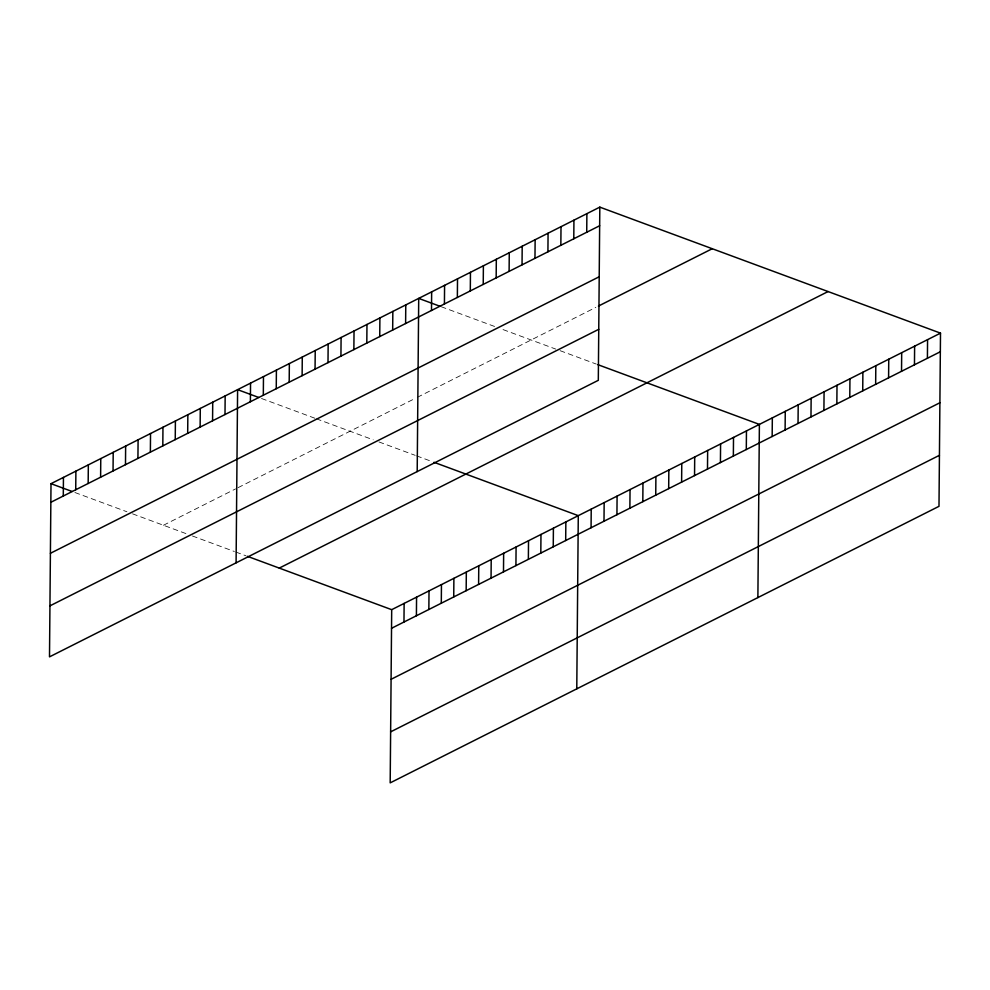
<?xml version="1.0" encoding="UTF-8"?>
<svg xmlns="http://www.w3.org/2000/svg" width="990" height="990" viewBox="0 0 990 990"><rect width="100%" height="100%" fill="white"/><g stroke="black" fill="none" stroke-linecap="round" stroke-linejoin="round"><path stroke-width="0.74" stroke-dasharray="4.95 3.71" d="M163.437 525.257L235.583 488.899M238.07 487.649L414.711 398.648M417.297 397.337L595.819 307.383M441.193 306.714L494.604 326.465M503.031 329.583L555.749 349.086M560.093 350.683L596.289 364.072M261.496 398.487L314.894 418.238M316.305 418.758L373.193 439.808M378.984 441.948L415.181 455.338M416.629 455.87L432.556 461.761M74.906 492.513L126.893 511.743M132.524 513.822L188.051 534.365M192.394 535.974L234.383 551.504M235.83 552.036L245.965 555.786"/><path stroke-width="1.49" d="M599.816 207.133L51.01 483.677L49.5 656.865L598.307 380.321L599.816 207.133L940.5 333.135L938.99 506.323L390.184 782.867L391.693 609.679L940.5 333.135M63.286 496.015L63.447 477.415M75.723 489.753L75.896 471.141M88.172 483.479L88.333 464.879M100.609 477.217L100.77 458.605M113.046 470.943L113.207 452.343M125.483 464.681L125.643 446.069M137.932 458.407L138.093 439.808M150.369 452.133L150.53 433.533M162.805 445.871L162.966 427.259M175.242 439.597L175.403 420.998M187.679 433.335L187.853 414.723M200.129 427.061L200.289 408.462M212.565 420.8L212.726 402.188M225.002 414.525L225.163 395.926M236.09 562.84L237.6 389.652L258.687 397.448M250.383 401.742L250.544 383.142M263.315 395.22L263.476 376.621M276.247 388.711L276.408 370.099M289.191 382.19L289.352 363.578M302.123 375.668L302.284 357.068M315.055 369.146L315.228 350.547M327.999 362.637L328.16 344.025M340.931 356.115L341.092 337.503M353.863 349.594L354.036 330.994M366.807 343.072L366.968 324.473M379.739 336.563L379.9 317.951M392.671 330.041L392.844 311.429M405.615 323.52L405.776 304.92M403.97 622.017L404.13 603.417M417.198 471.574L418.708 298.398L439.795 306.195M416.406 615.755L416.567 597.143M428.856 609.481L429.017 590.882M431.492 310.489L431.652 291.877M441.293 603.219L441.453 584.607M444.423 303.967L444.584 285.355M453.729 596.945L453.89 578.346M457.355 297.446L457.516 278.846M466.166 590.683L466.327 572.072M470.3 290.924L470.46 272.324M478.603 584.409L478.776 565.797M483.231 284.415L483.392 265.803M491.052 578.135L491.213 559.536M496.163 277.893L496.324 259.281M503.489 571.874L503.65 553.261M509.108 271.371L509.268 252.772M515.926 565.599L516.087 547M522.039 264.85L522.2 246.25M528.363 559.338L528.524 540.726M534.971 258.341L535.132 239.728M540.812 553.064L540.973 534.464M547.915 251.819L548.076 233.207M553.249 546.802L553.41 528.19M560.847 245.297L561.008 226.698M565.686 540.528L565.847 521.928M573.779 238.776L573.94 220.176M576.774 688.842L578.284 515.654L434.004 462.293M586.724 232.266L586.884 213.654M591.067 527.744L591.228 509.145M603.999 521.223L604.16 502.623M616.931 514.713L617.092 496.101M629.875 508.192L630.036 489.58M642.807 501.67L642.968 483.071M655.739 495.149L655.9 476.549M668.683 488.639L668.844 470.027M681.615 482.118L681.776 463.506M694.547 475.596L694.708 456.996M707.491 469.074L707.652 450.475M720.423 462.565L720.584 443.953M733.355 456.043L733.516 437.432M746.299 449.522L746.46 430.922M757.882 597.576L759.392 424.401L597.737 364.617M772.163 436.491L772.336 417.879M785.107 429.969L785.268 411.357M798.039 423.448L798.2 404.848M810.971 416.926L811.144 398.327M823.915 410.417L824.076 391.805M836.847 403.895L837.008 385.283M849.779 397.374L849.952 378.774M862.723 390.852L862.884 372.252M875.655 384.343L875.816 365.731M888.587 377.821L888.76 359.209M901.531 371.3L901.692 352.7M914.463 364.778L914.624 346.178M927.407 358.269L927.568 339.657M50.849 502.289L599.655 225.745M50.403 553.299L599.21 276.755M598.406 306.083L712.243 248.725M49.946 605.855L598.752 329.311M279.267 568.099L828.073 291.555M391.533 628.291L940.339 351.747M391.087 679.301L939.894 402.757M390.629 731.857L939.436 455.313M51.01 483.677L72.097 491.473M247.413 556.318L391.693 609.679"/></g></svg>
